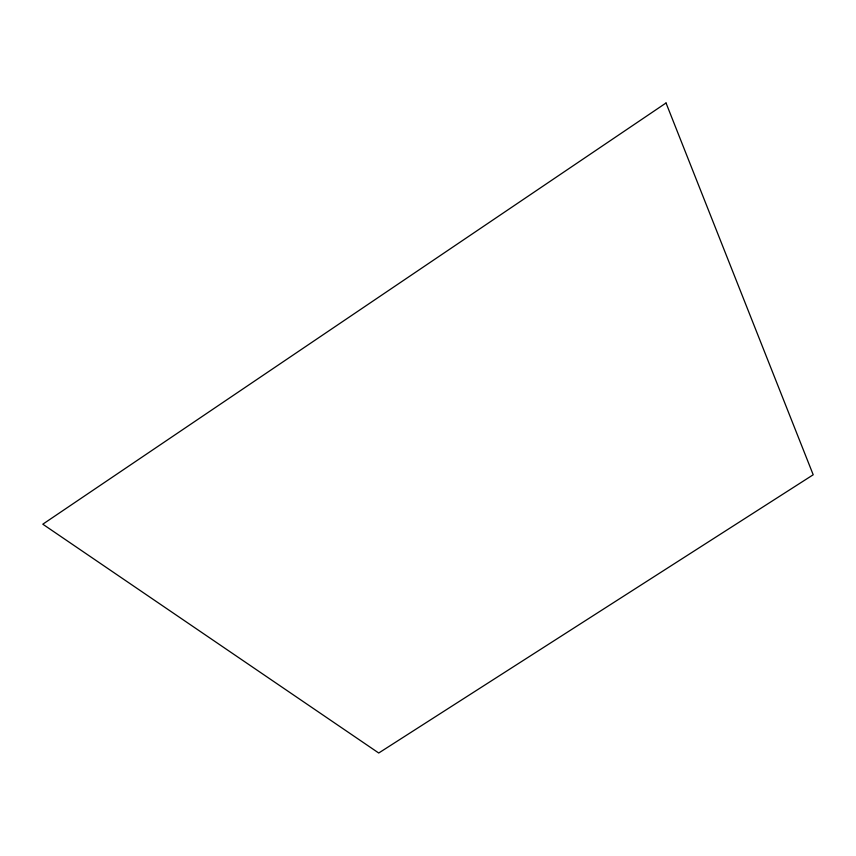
<?xml version="1.0" encoding="UTF-8"?>
<svg xmlns="http://www.w3.org/2000/svg" width="856" height="856" viewBox="0 0 856 856"><rect width="100%" height="100%" fill="white"/><g stroke="black" fill="none" stroke-linecap="round" stroke-linejoin="round"><path stroke-width="1.28" d="M666.032 102.988L42.8 524.193L378.726 753.013L813.2 474.77L666.032 102.988"/></g></svg>
